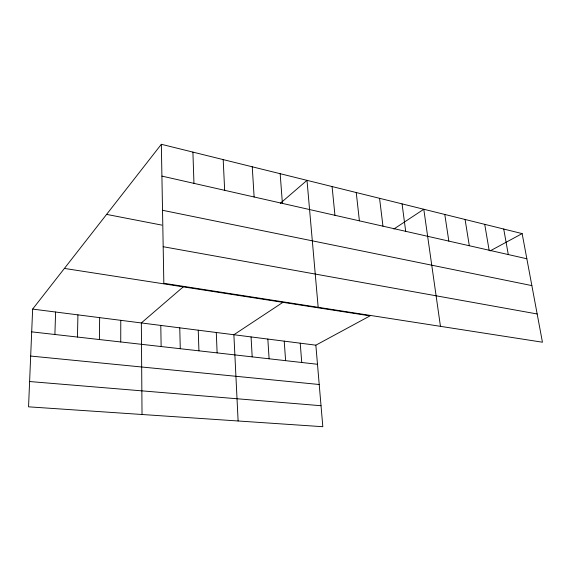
<?xml version="1.0" encoding="UTF-8"?>
<svg xmlns="http://www.w3.org/2000/svg" width="571" height="571" viewBox="0 0 571 571"><rect width="100%" height="100%" fill="white"/><g stroke="black" fill="none" stroke-linecap="round" stroke-linejoin="round"><path stroke-width="0.86" d="M120.738 341.958L120.774 320.324M99.397 339.538L99.647 317.633M77.456 337.047L77.927 314.864M54.902 334.492L55.601 312.023M161.343 144.292L163.834 283.287L542.45 342.215L522.137 233.596L161.343 144.292L32.647 309.097L28.55 406.83L322.822 426.708L315.856 345.177L370.037 315.87L64.409 268.42M183.255 286.87L141.344 322.943L142.029 414.496M280.311 203.326L307.005 180.35L318.168 307.305M282.909 302.345L233.882 334.734L238.114 420.984M393.876 229.021L423.789 209.257L440.455 326.341M490.104 250.926L522.137 233.596M29.606 381.535L321.03 405.724M30.677 356.054L319.218 384.504M31.691 331.858L317.49 364.277M32.647 309.097L315.856 345.177M163.178 246.708L537.168 313.971M106.599 214.396L161.893 225.124M162.528 210.285L531.865 285.607M161.914 176.104L526.847 258.77M503.729 229.042L508.29 254.566M484.722 224.339L489.126 250.226M465.087 219.478L469.319 245.737M444.788 214.453L448.835 241.098M402.063 203.876L405.695 231.326M379.565 198.308L382.963 226.173M356.247 192.534L359.395 220.834M332.079 186.553L334.949 215.303M300.218 343.185L301.738 362.492M280.168 173.705L282.402 203.397M284.215 341.144L285.614 360.658M267.835 339.06L269.105 358.788M252.254 166.796L254.124 196.995M251.062 336.926L252.196 356.868M223.19 159.602L224.66 190.321M216.288 332.493L217.123 352.892M192.912 152.107L193.954 183.362M198.244 330.195L198.929 350.83M179.758 327.84L180.272 348.71M160.794 325.42L161.136 346.54"/></g></svg>
